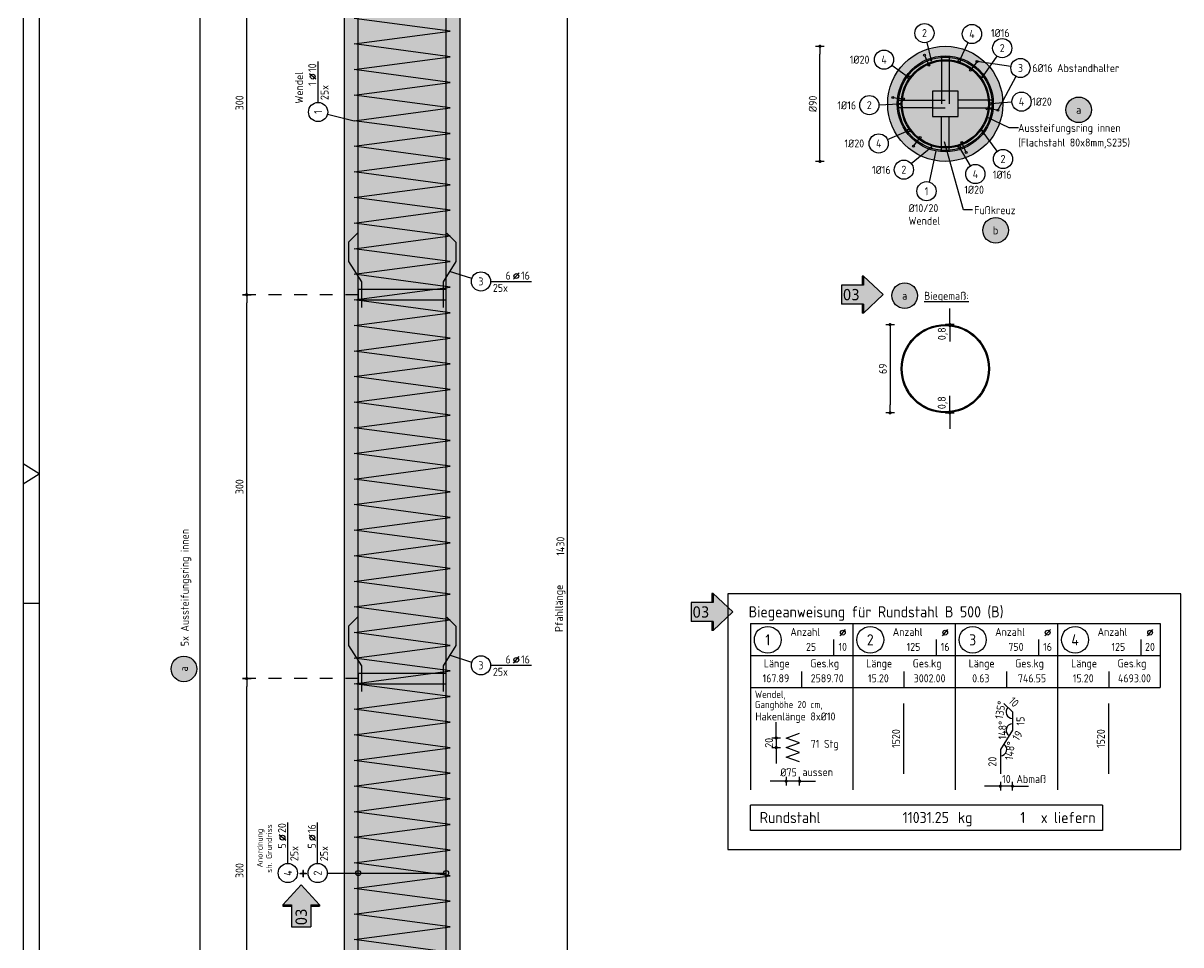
# Model space of a CAD drawing. Extents: x 8.9 to 30.1, y 12.4 to 34.3.
# Drawn here: x 8.93 to 17.97, y 19.21 to 26.41 of the extents above; entities that cross this region are included whole.
import ezdxf
from ezdxf.enums import TextEntityAlignment as Align

# ---------------------------------------------------------------- set-up
doc = ezdxf.new("R2010")
doc.units = 0
doc.header["$LTSCALE"] = 0.25
for name, pattern in [('AUSGEZOGEN', [1000.01, 1000, 0.01]), ('DASHDOT2', [0.5, 0.25, -0.125, 0, -0.125]), ('DOT', [0.175, 0.05, -0.125])]:
    doc.linetypes.add(name, pattern=pattern)
for name, color, linetype in [('1__LINE_ACI_7', 7, 'Continuous'), ('ACHSEN', 7, 'Continuous'), ('BETON', 7, 'Continuous'), ('grau_hell', 7, 'Continuous'), ('grau_mittel', 7, 'Continuous'), ('HILFE', 7, 'Continuous'), ('index', 7, 'Continuous'), ('MASSE', 7, 'Continuous'), ('OBJEKT', 7, 'Continuous'), ('POS', 7, 'Continuous'), ('RAHMEN', 7, 'Continuous'), ('RND', 7, 'Continuous'), ('RND_BILD', 7, 'Continuous'), ('STAHL', 7, 'Continuous'), ('TEXT', 7, 'Continuous')]:
    doc.layers.add(name, color=color, linetype=linetype)
doc.styles.add('helv', font='tahoma.ttf')
doc.styles.add('txt', font='isocp.shx')
doc.dimstyles.new('DOT_I', dxfattribs={"dimscale": 0.25, "dimtxt": 0.25, "dimasz": 0.25, "dimexe": 0.1, "dimexo": 0.3, "dimgap": 0.1, "dimtad": 1, "dimdec": 3, "dimzin": 3, "dimtxsty": 'txt', "dimblk": 'DOT', "dimblk1": 'DOT', "dimblk2": 'DOT', "dimsah": 1, "dimcen": 0.1, "dimse1": 1, "dimse2": 1, "dimazin": 0, "dimtfac": 1, "dimtdec": 4, "dimtix": 1, "dimtmove": 2, "dimatfit": 3, "dimfxl": 0, "dimtvp": 1, "dimtolj": 1, "dimtzin": 0, "dimarcsym": 0})

# ---------------------------------------------------------------- blocks, each defined once
blk = doc.blocks.new('DINA1')
at = {"layer": 'RAHMEN', "color": 5}
blk.add_line((2, 0.5), (83.6, 0.5), dxfattribs=at)
at = {"layer": 'RAHMEN', "color": 7, "linetype": 'Continuous'}
for p, q in [((42.05, 0.5), (41.74, 0)), ((42.36, 0), (42.05, 0.5))]:
    blk.add_line(p, q, dxfattribs=at)
at = {"layer": 'RAHMEN', "color": 7}
blk.add_line((46.1, 0), (46.1, 0.5), dxfattribs=at)
at = {"layer": 'RAHMEN'}
blk.add_line((0, 0), (84.1, 0), dxfattribs=at)
blk = doc.blocks.new('DOT')
at = {"layer": 'MASSE', "color": 7, "linetype": 'Continuous'}
for p, q in [((0, 0), (-1, 0)), ((0, 0.54), (0, -0.54))]:
    blk.add_line(p, q, dxfattribs=at)
at = {"layer": 'MASSE', "color": 7, "linetype": 'Continuous', "const_width": 0.2}
blk.add_lwpolyline([(-0.1, 0, 1), (0.1, 0, 1)], format="xyb", close=True, dxfattribs=at)
blk = doc.blocks.new('*D24')
at = {"layer": 'Defpoints', "color": 0, "linetype": 'AUSGEZOGEN', "transparency": 16777216}
for p in [(13.1823, 29.4751), (13.1823, 29.4751), (13.1823, 15.1751)]:
    blk.add_point(p, dxfattribs=at)
at = {"layer": 'MASSE', "color": 0, "linetype": 'AUSGEZOGEN', "lineweight": -2, "transparency": 16777216}
blk.add_line((13.1823, 15.2376), (13.1823, 29.4126), dxfattribs=at)
at = {"layer": 'MASSE', "color": 0, "linetype": 'AUSGEZOGEN', "lineweight": -2, "transparency": 16777216, "xscale": 0.0625, "yscale": 0.0625, "zscale": 0.0625}
for p, rotation in [((13.1823, 29.4751), 90), ((13.1823, 15.1751), 270)]:
    blk.add_blockref('DOT', p, dxfattribs=dict(at, rotation=rotation))
at = {"layer": 'MASSE', "color": 0, "linetype": 'AUSGEZOGEN', "transparency": 16777216, "insert": (13.1261, 22.3251), "char_height": 0.0625, "attachment_point": 5, "rotation": 90, "style": 'txt'}
blk.add_mtext('\\A1;1430', dxfattribs=at)
blk = doc.blocks.new('pos_ausz')
at = {"layer": 'grau_hell', "true_color": 0xfcfcfc}
blk.add_hatch(color=7, dxfattribs=at).paths.add_polyline_path([(-0.4, 0, 1), (0.4, 0, 1)])
at = {"layer": 'POS', "color": 1, "linetype": 'Continuous'}
blk.add_circle((0, 0), 0.4, dxfattribs=at)
at = {"layer": 'POS', "color": 7, "linetype": 'Continuous', "style": 'txt'}
blk.add_attdef('POSNAME', text='', height=0.25, dxfattribs=at).set_placement((0, 0), align=Align.MIDDLE)
blk.add_attdef('POSABM', (0.6, 0.05), '', height=0.25, dxfattribs=at)
blk = doc.blocks.new('*D29')
at = {"layer": 'Defpoints', "color": 0, "linetype": 'AUSGEZOGEN', "transparency": 16777216}
for p in [(10.6756, 21.2901), (10.6756, 21.2901), (10.6756, 18.2901)]:
    blk.add_point(p, dxfattribs=at)
at = {"layer": 'MASSE', "color": 0, "linetype": 'AUSGEZOGEN', "lineweight": -2, "transparency": 16777216}
blk.add_line((10.6756, 18.3526), (10.6756, 21.2276), dxfattribs=at)
at = {"layer": 'MASSE', "color": 0, "linetype": 'AUSGEZOGEN', "lineweight": -2, "transparency": 16777216, "xscale": 0.0625, "yscale": 0.0625, "zscale": 0.0625}
for p, rotation in [((10.6756, 21.2901), 90), ((10.6756, 18.2901), 270)]:
    blk.add_blockref('DOT', p, dxfattribs=dict(at, rotation=rotation))
at = {"layer": 'MASSE', "color": 0, "linetype": 'AUSGEZOGEN', "transparency": 16777216, "insert": (10.6194, 19.7901), "char_height": 0.0625, "attachment_point": 5, "rotation": 90, "style": 'txt'}
blk.add_mtext('\\A1;300', dxfattribs=at)
blk = doc.blocks.new('*D30')
at = {"layer": 'Defpoints', "color": 0, "linetype": 'AUSGEZOGEN', "transparency": 16777216}
for p in [(10.6756, 24.2901), (10.6756, 24.2901), (10.6756, 21.2901)]:
    blk.add_point(p, dxfattribs=at)
at = {"layer": 'MASSE', "color": 0, "linetype": 'AUSGEZOGEN', "lineweight": -2, "transparency": 16777216}
blk.add_line((10.6756, 21.3526), (10.6756, 24.2276), dxfattribs=at)
at = {"layer": 'MASSE', "color": 0, "linetype": 'AUSGEZOGEN', "lineweight": -2, "transparency": 16777216, "xscale": 0.0625, "yscale": 0.0625, "zscale": 0.0625}
for p, rotation in [((10.6756, 24.2901), 90), ((10.6756, 21.2901), 270)]:
    blk.add_blockref('DOT', p, dxfattribs=dict(at, rotation=rotation))
at = {"layer": 'MASSE', "color": 0, "linetype": 'AUSGEZOGEN', "transparency": 16777216, "insert": (10.6194, 22.7901), "char_height": 0.0625, "attachment_point": 5, "rotation": 90, "style": 'txt'}
blk.add_mtext('\\A1;300', dxfattribs=at)
blk = doc.blocks.new('*D31')
at = {"layer": 'Defpoints', "color": 0, "linetype": 'AUSGEZOGEN', "transparency": 16777216}
for p in [(10.6756, 27.2901), (10.6756, 27.2901), (10.6756, 24.2901)]:
    blk.add_point(p, dxfattribs=at)
at = {"layer": 'MASSE', "color": 0, "linetype": 'AUSGEZOGEN', "lineweight": -2, "transparency": 16777216}
blk.add_line((10.6756, 24.3526), (10.6756, 27.2276), dxfattribs=at)
at = {"layer": 'MASSE', "color": 0, "linetype": 'AUSGEZOGEN', "lineweight": -2, "transparency": 16777216, "xscale": 0.0625, "yscale": 0.0625, "zscale": 0.0625}
for p, rotation in [((10.6756, 27.2901), 90), ((10.6756, 24.2901), 270)]:
    blk.add_blockref('DOT', p, dxfattribs=dict(at, rotation=rotation))
at = {"layer": 'MASSE', "color": 0, "linetype": 'AUSGEZOGEN', "transparency": 16777216, "insert": (10.6194, 25.7901), "char_height": 0.0625, "attachment_point": 5, "rotation": 90, "style": 'txt'}
blk.add_mtext('\\A1;300', dxfattribs=at)
blk = doc.blocks.new('RND_LEI')
at = {"layer": 'RND', "color": 7, "linetype": 'Continuous'}
blk.add_line((1.022, 0.066), (1.19, 0.27), dxfattribs=at)
for centre, radius in [((0, 0), 0.3), ((1.106, 0.168), 0.075)]:
    blk.add_circle(centre, radius, dxfattribs=at)
at = {"layer": 'RND', "color": 7, "linetype": 'Continuous', "style": 'txt'}
blk.add_attdef('POSL', text='', height=0.25, dxfattribs=at).set_placement((0, 0), align=Align.MIDDLE)
blk.add_attdef('ANZ', text='', height=0.25, dxfattribs=at).set_placement((0.931, 0.057), align=Align.RIGHT)
for tag, p in [('DUM', (1.253, 0.057)), ('ABSTD', (1.674, 0.057)), ('POSTXT', (0.374, -0.327))]:
    blk.add_attdef(tag, p, '', height=0.25, dxfattribs=at)
blk = doc.blocks.new('*D44')
at = {"layer": 'Defpoints', "color": 0, "linetype": 'AUSGEZOGEN', "transparency": 16777216}
for p in [(16.6212, 20.9941), (16.6231, 21.063), (16.6566, 21.0295), (16.6566, 20.9585)]:
    blk.add_point(p, dxfattribs=at)
at = {"layer": 'RND_BILD', "color": 0, "linetype": 'AUSGEZOGEN', "lineweight": -2, "transparency": 16777216}
blk.add_arc((16.6566, 21.0295), 0.05, 135, 270, dxfattribs=at)
at = {"layer": 'RND_BILD', "color": 0, "linetype": 'AUSGEZOGEN', "transparency": 16777216, "insert": (16.5616, 21.045), "char_height": 0.0625, "attachment_point": 5, "rotation": 80.70882, "style": 'txt'}
blk.add_mtext('\\A1;135°', dxfattribs=at)
blk = doc.blocks.new('*D45')
at = {"layer": 'Defpoints', "color": 0, "linetype": 'AUSGEZOGEN', "transparency": 16777216}
for p in [(16.6186, 20.92), (16.6566, 20.9585), (16.6566, 20.8874), (16.6092, 20.8117)]:
    blk.add_point(p, dxfattribs=at)
at = {"layer": 'RND_BILD', "color": 0, "linetype": 'AUSGEZOGEN', "lineweight": -2, "transparency": 16777216}
blk.add_arc((16.6566, 20.8874), 0.05, 90, 237.99462, dxfattribs=at)
at = {"layer": 'RND_BILD', "color": 0, "linetype": 'AUSGEZOGEN', "transparency": 16777216, "insert": (16.5784, 20.8877), "char_height": 0.0625, "attachment_point": 5, "rotation": 89.77434, "style": 'txt'}
blk.add_mtext('\\A1;148°', dxfattribs=at)
blk = doc.blocks.new('*D46')
at = {"layer": 'Defpoints', "color": 0, "linetype": 'AUSGEZOGEN', "transparency": 16777216}
for p in [(16.6092, 20.8117), (16.5619, 20.7359), (16.5619, 20.6412), (16.5998, 20.7033)]:
    blk.add_point(p, dxfattribs=at)
at = {"layer": 'RND_BILD', "color": 0, "linetype": 'AUSGEZOGEN', "lineweight": -2, "transparency": 16777216}
blk.add_arc((16.5619, 20.7359), 0.05, 270, 57.99462, dxfattribs=at)
at = {"layer": 'RND_BILD', "color": 0, "linetype": 'AUSGEZOGEN', "transparency": 16777216, "insert": (16.6367, 20.7265), "char_height": 0.0625, "attachment_point": 5, "rotation": 82.8527, "style": 'txt'}
blk.add_mtext('\\A1;148°', dxfattribs=at)
blk = doc.blocks.new('*D48')
at = {"layer": 'Defpoints', "color": 0, "linetype": 'AUSGEZOGEN', "transparency": 16777216}
for p in [(14.889, 20.4887), (14.889, 20.4887), (14.994, 20.4887)]:
    blk.add_point(p, dxfattribs=at)
at = {"layer": 'MASSE', "color": 0, "linetype": 'AUSGEZOGEN', "lineweight": -2, "transparency": 16777216}
for p, q in [((14.8265, 20.4887), (14.764, 20.4887)), ((14.994, 20.4887), (14.889, 20.4887)), ((15.0565, 20.4887), (15.119, 20.4887))]:
    blk.add_line(p, q, dxfattribs=at)
at = {"layer": 'MASSE', "color": 0, "linetype": 'AUSGEZOGEN', "lineweight": -2, "transparency": 16777216, "xscale": 0.0625, "yscale": 0.0625, "zscale": 0.0625}
blk.add_blockref('DOT', (14.889, 20.4887), dxfattribs=at)
at = {"layer": 'MASSE', "color": 0, "linetype": 'AUSGEZOGEN', "lineweight": -2, "transparency": 16777216, "xscale": 0.0625, "yscale": 0.0625, "zscale": 0.0625, "rotation": 180}
blk.add_blockref('DOT', (14.994, 20.4887), dxfattribs=at)
at = {"layer": 'MASSE', "color": 0, "linetype": 'AUSGEZOGEN', "transparency": 16777216, "insert": (14.9076, 20.5574), "char_height": 0.0625, "attachment_point": 5, "style": 'txt'}
blk.add_mtext('\\A1;%%C75', dxfattribs=at)
blk = doc.blocks.new('*D49')
at = {"layer": 'Defpoints', "color": 0, "linetype": 'AUSGEZOGEN', "transparency": 16777216}
for p in [(14.8108, 20.826), (14.8108, 20.751), (14.8108, 20.751)]:
    blk.add_point(p, dxfattribs=at)
at = {"layer": 'MASSE', "color": 0, "linetype": 'AUSGEZOGEN', "lineweight": -2, "transparency": 16777216}
for p, q in [((14.8108, 20.8885), (14.8108, 20.951)), ((14.8108, 20.826), (14.8108, 20.751)), ((14.8108, 20.6885), (14.8108, 20.626))]:
    blk.add_line(p, q, dxfattribs=at)
at = {"layer": 'MASSE', "color": 0, "linetype": 'AUSGEZOGEN', "lineweight": -2, "transparency": 16777216, "xscale": 0.0625, "yscale": 0.0625, "zscale": 0.0625}
for p, rotation in [((14.8108, 20.826), 270), ((14.8108, 20.751), 90)]:
    blk.add_blockref('DOT', p, dxfattribs=dict(at, rotation=rotation))
at = {"layer": 'MASSE', "color": 0, "linetype": 'AUSGEZOGEN', "transparency": 16777216, "insert": (14.7545, 20.7885), "char_height": 0.0625, "attachment_point": 5, "rotation": 90, "style": 'txt'}
blk.add_mtext('\\A1;20', dxfattribs=at)
blk = doc.blocks.new('*D50')
at = {"layer": 'Defpoints', "color": 0, "linetype": 'AUSGEZOGEN', "transparency": 16777216}
for p in [(16.5619, 20.4495), (16.5619, 20.4495), (16.6566, 20.4495)]:
    blk.add_point(p, dxfattribs=at)
at = {"layer": 'MASSE', "color": 0, "linetype": 'AUSGEZOGEN', "lineweight": -2, "transparency": 16777216}
for p, q in [((16.4994, 20.4495), (16.4369, 20.4495)), ((16.6566, 20.4495), (16.5619, 20.4495)), ((16.7191, 20.4495), (16.7816, 20.4495))]:
    blk.add_line(p, q, dxfattribs=at)
at = {"layer": 'MASSE', "color": 0, "linetype": 'AUSGEZOGEN', "lineweight": -2, "transparency": 16777216, "xscale": 0.0625, "yscale": 0.0625, "zscale": 0.0625}
blk.add_blockref('DOT', (16.5619, 20.4495), dxfattribs=at)
at = {"layer": 'MASSE', "color": 0, "linetype": 'AUSGEZOGEN', "lineweight": -2, "transparency": 16777216, "xscale": 0.0625, "yscale": 0.0625, "zscale": 0.0625, "rotation": 180}
blk.add_blockref('DOT', (16.6566, 20.4495), dxfattribs=at)
at = {"layer": 'MASSE', "color": 0, "linetype": 'AUSGEZOGEN', "transparency": 16777216, "insert": (16.6092, 20.5057), "char_height": 0.0625, "attachment_point": 5, "style": 'txt'}
blk.add_mtext('\\A1;10', dxfattribs=at)
blk = doc.blocks.new('RND_LIS2')
at = {"layer": 'RND', "color": 3, "linetype": 'Continuous'}
for p, q in [((0, 0), (0, -5.2)), ((0, 0), (3.2, 0)), ((3.2, 0), (3.2, -2)), ((2.6, -0.503), (2.6, -1)), ((0, -1), (3.2, -1)), ((1.6, -1.503), (1.6, -2)), ((0, -2), (3.2, -2))]:
    blk.add_line(p, q, dxfattribs=at)
at = {"layer": 'RND', "color": 7, "linetype": 'Continuous'}
blk.add_line((2.805, -0.39), (2.973, -0.186), dxfattribs=at)
at = {"layer": 'RND', "color": 1, "linetype": 'Continuous'}
blk.add_circle((0.545, -0.513), 0.42, dxfattribs=at)
at = {"layer": 'RND', "color": 7, "linetype": 'Continuous'}
blk.add_circle((2.889, -0.288), 0.075, dxfattribs=at)
at = {"layer": 'RND', "color": 7, "linetype": 'Continuous', "style": 'txt'}
for s, p in [('Anzahl', (1.249, -0.391)), ('Länge', (0.42, -1.373)), ('Ges.kg', (1.872, -1.373))]:
    blk.add_text(s, height=0.25, dxfattribs=at).set_placement(p)
at = {"layer": 'RND', "color": 1, "linetype": 'Continuous', "style": 'txt'}
blk.add_attdef('POS1', text='', height=0.35, dxfattribs=at).set_placement((0.545, -0.513), align=Align.MIDDLE)
at = {"layer": 'RND', "color": 7, "linetype": 'Continuous', "style": 'txt'}
for tag, p in [('STK1', (1.897, -0.859)), ('DS1', (2.885, -0.859)), ('LANG1', (0.8, -1.841)), ('GEW', (2.4, -1.841))]:
    blk.add_attdef(tag, text='', height=0.25, dxfattribs=at).set_placement(p, align=Align.CENTER)
blk = doc.blocks.new('hin_ind5')
at = {"layer": 'grau_hell', "linetype": 'AUSGEZOGEN'}
h = blk.add_hatch(color=9, dxfattribs=at)
h.dxf.hatch_style = 2
h.paths.add_polyline_path([(0, 0), (0.619, -0.577), (0.619, -0.3), (1.306, -0.3), (1.306, 0.3), (0.619, 0.3), (0.619, 0.577)])
h.paths.add_polyline_path([(0.34, -0.274), (1.311, -0.274), (1.311, 0.274), (0.34, 0.274)], flags=9)
at = {"layer": 'OBJEKT', "linetype": 'AUSGEZOGEN'}
for points in [[(0.619, 0.3), (0.66, 0.3), (0.66, 0.577), (0.619, 0.577)], [(0.619, -0.577), (0.66, -0.577), (0.66, -0.3), (0.619, -0.3)]]:
    blk.add_hatch(color=1, dxfattribs=at).paths.add_polyline_path(points)
at = {"layer": 'OBJEKT', "color": 1, "linetype": 'AUSGEZOGEN'}
for p, q in [((0, 0), (0.619, 0.577)), ((0.619, 0.577), (0.619, 0.3)), ((0.619, 0.577), (0.66, 0.577)), ((0.66, 0.577), (0.66, 0.3)), ((0, 0), (0.619, -0.577)), ((0.619, 0.3), (1.306, 0.3)), ((1.306, 0.3), (1.306, -0.3)), ((0.619, -0.3), (0.619, -0.577)), ((0.619, -0.3), (1.306, -0.3)), ((0.66, -0.3), (0.66, -0.577))]:
    blk.add_line(p, q, dxfattribs=at)
at = {"layer": 'OBJEKT', "color": 7, "linetype": 'AUSGEZOGEN'}
blk.add_line((0.619, -0.577), (0.66, -0.577), dxfattribs=at)
at = {"layer": 'index', "color": 1, "linetype": 'Continuous', "style": 'helv'}
blk.add_attdef('INDEX', text='', height=0.35, rotation=360, dxfattribs=at).set_placement((1.259, 0), align=Align.MIDDLE_RIGHT)
blk = doc.blocks.new('RND_SUM')
at = {"layer": 'RND', "color": 5, "linetype": 'Continuous'}
for p, q in [((0, 0), (0, 0.8)), ((11, 0.8), (0, 0.8)), ((11, 0.8), (11, 0)), ((11, 0), (0, 0))]:
    blk.add_line(p, q, dxfattribs=at)
at = {"layer": 'RND', "color": 1, "linetype": 'Continuous', "style": 'txt'}
for s, p in [('Rundstahl', (0.292, 0.235)), ('kg', (6.483, 0.235))]:
    blk.add_text(s, height=0.35, dxfattribs=at).set_placement(p)
blk.add_text('x liefern', height=0.35, dxfattribs=at).set_placement((10.784, 0.235), align=Align.RIGHT)
for tag, p in [('RND-S', (6.203, 0.235)), ('RND-Z', (8.59, 0.235))]:
    blk.add_attdef(tag, text='', height=0.35, dxfattribs=at).set_placement(p, align=Align.RIGHT)
blk = doc.blocks.new('*D62')
at = {"layer": 'Defpoints', "color": 0, "linetype": 'AUSGEZOGEN', "transparency": 16777216}
for p in [(15.153, 26.232), (15.153, 26.232), (15.153, 25.332)]:
    blk.add_point(p, dxfattribs=at)
at = {"layer": 'MASSE', "color": 0, "linetype": 'AUSGEZOGEN', "lineweight": -2, "transparency": 16777216}
blk.add_line((15.153, 25.3945), (15.153, 26.1695), dxfattribs=at)
at = {"layer": 'MASSE', "color": 0, "linetype": 'AUSGEZOGEN', "lineweight": -2, "transparency": 16777216, "xscale": 0.0625, "yscale": 0.0625, "zscale": 0.0625}
for p, rotation in [((15.153, 26.232), 90), ((15.153, 25.332), 270)]:
    blk.add_blockref('DOT', p, dxfattribs=dict(at, rotation=rotation))
at = {"layer": 'MASSE', "color": 0, "linetype": 'AUSGEZOGEN', "transparency": 16777216, "insert": (15.0968, 25.782), "char_height": 0.0625, "attachment_point": 5, "rotation": 90, "style": 'txt'}
blk.add_mtext('\\A1;%%C90', dxfattribs=at)
blk = doc.blocks.new('RND_HIN')
at = {"layer": 'RND', "color": 7, "linetype": 'Continuous'}
blk.add_circle((0, 0), 0.3, dxfattribs=at)
at = {"layer": 'RND', "color": 7, "linetype": 'Continuous', "style": 'txt'}
blk.add_attdef('POSI', text='', height=0.25, dxfattribs=at).set_placement((0, 0), align=Align.MIDDLE)
blk = doc.blocks.new('*D63')
at = {"layer": 'Defpoints', "color": 0, "linetype": 'AUSGEZOGEN', "transparency": 16777216}
for p in [(16.1675, 24.057), (16.1675, 24.057), (16.1675, 24.049)]:
    blk.add_point(p, dxfattribs=at)
at = {"layer": 'MASSE', "color": 0, "linetype": 'AUSGEZOGEN', "lineweight": -2, "transparency": 16777216}
for p, q in [((16.1675, 24.1195), (16.1675, 24.182)), ((16.1675, 24.049), (16.1675, 24.057)), ((16.1675, 23.9865), (16.1675, 23.924))]:
    blk.add_line(p, q, dxfattribs=at)
at = {"layer": 'MASSE', "color": 0, "linetype": 'AUSGEZOGEN', "lineweight": -2, "transparency": 16777216, "xscale": 0.0625, "yscale": 0.0625, "zscale": 0.0625}
for p, rotation in [((16.1675, 24.057), 270), ((16.1675, 24.049), 90)]:
    blk.add_blockref('DOT', p, dxfattribs=dict(at, rotation=rotation))
at = {"layer": 'MASSE', "color": 0, "linetype": 'AUSGEZOGEN', "transparency": 16777216, "insert": (16.1119, 23.9852), "char_height": 0.0625, "attachment_point": 5, "rotation": 90, "style": 'txt'}
blk.add_mtext('\\A1;0,8', dxfattribs=at)
blk = doc.blocks.new('*D64')
at = {"layer": 'Defpoints', "color": 0, "linetype": 'AUSGEZOGEN', "transparency": 16777216}
for p in [(16.1675, 23.375), (16.1675, 23.375), (16.1675, 23.367)]:
    blk.add_point(p, dxfattribs=at)
at = {"layer": 'MASSE', "color": 0, "linetype": 'AUSGEZOGEN', "lineweight": -2, "transparency": 16777216}
for p, q in [((16.1675, 23.4375), (16.1675, 23.5)), ((16.1675, 23.367), (16.1675, 23.375)), ((16.1675, 23.3045), (16.1675, 23.242))]:
    blk.add_line(p, q, dxfattribs=at)
at = {"layer": 'MASSE', "color": 0, "linetype": 'AUSGEZOGEN', "lineweight": -2, "transparency": 16777216, "xscale": 0.0625, "yscale": 0.0625, "zscale": 0.0625}
for p, rotation in [((16.1675, 23.375), 270), ((16.1675, 23.367), 90)]:
    blk.add_blockref('DOT', p, dxfattribs=dict(at, rotation=rotation))
at = {"layer": 'MASSE', "color": 0, "linetype": 'AUSGEZOGEN', "transparency": 16777216, "insert": (16.1111, 23.4462), "char_height": 0.0625, "attachment_point": 5, "rotation": 90, "style": 'txt'}
blk.add_mtext('\\A1;0,8', dxfattribs=at)
blk = doc.blocks.new('*D61')
at = {"layer": 'Defpoints', "color": 0, "linetype": 'AUSGEZOGEN', "transparency": 16777216}
for p in [(15.7003, 24.057), (15.7003, 23.367), (15.7003, 23.367)]:
    blk.add_point(p, dxfattribs=at)
at = {"layer": 'MASSE', "color": 0, "linetype": 'AUSGEZOGEN', "lineweight": -2, "transparency": 16777216}
blk.add_line((15.7003, 23.9945), (15.7003, 23.4295), dxfattribs=at)
at = {"layer": 'MASSE', "color": 0, "linetype": 'AUSGEZOGEN', "lineweight": -2, "transparency": 16777216, "xscale": 0.0625, "yscale": 0.0625, "zscale": 0.0625}
for p, rotation in [((15.7003, 24.057), 90), ((15.7003, 23.367), 270)]:
    blk.add_blockref('DOT', p, dxfattribs=dict(at, rotation=rotation))
at = {"layer": 'MASSE', "color": 0, "linetype": 'AUSGEZOGEN', "transparency": 16777216, "insert": (15.644, 23.712), "char_height": 0.0625, "attachment_point": 5, "rotation": 90, "style": 'txt'}
blk.add_mtext('\\A1;69', dxfattribs=at)

msp = doc.modelspace()

# ---------------------------------------------------------------- hatches: boundary and pattern name
at = {"layer": 'grau_mittel'}
h = msp.add_hatch(color=61, dxfattribs=at)
h.paths.add_polyline_path([(11.4399, 29.4001), (11.4399, 15.2501), (12.3399, 15.2501), (12.3399, 29.4001)])
h.paths.add_polyline_path([(12.3399, 29.4001), (12.3399, 29.4751), (12.3399, 30.0751), (11.4399, 30.0751), (11.4399, 29.4751), (11.4399, 29.4001)])
h.paths.add_polyline_path([(12.0856, 15.2501), (12.1027, 15.1751), (12.3399, 15.1751), (12.3399, 15.2501)])
h.paths.add_polyline_path([(11.4399, 15.2501), (11.4399, 15.1751), (12.1027, 15.1751), (12.0856, 15.2501)])
msp.add_hatch(color=61, dxfattribs=at).paths.add_polyline_path([(16.5818, 25.782, 1), (15.6818, 25.782, 1)])

# ---------------------------------------------------------------- linework, layer by layer
at = {"layer": '1__LINE_ACI_7'}
msp.add_lwpolyline([(16.0317, 25.682), (16.2318, 25.682), (16.2318, 25.882), (16.0317, 25.882)], close=True, dxfattribs=at)
at = {"layer": 'ACHSEN', "color": 102, "linetype": 'DASHDOT2'}
for p, q in [((11.5469, 24.2901), (10.6756, 24.2901)), ((11.5469, 21.2901), (10.6756, 21.2901))]:
    msp.add_line(p, q, dxfattribs=at)
at = {"layer": 'BETON', "color": 6, "linetype": 'AUSGEZOGEN'}
for p, q in [((11.4399, 15.1751), (11.4399, 30.0751)), ((12.3399, 30.0751), (12.3399, 15.1751))]:
    msp.add_line(p, q, dxfattribs=at)
msp.add_circle((16.1318, 25.782), 0.45, dxfattribs=at)
at = {"layer": 'HILFE', "color": 102, "linetype": 'AUSGEZOGEN'}
for p, q in [((16.1018, 26.152), (16.1618, 26.152)), ((15.7617, 25.812), (15.7617, 25.752)), ((16.5018, 25.812), (16.5018, 25.752)), ((16.7027, 25.5939), (16.6299, 25.5939)), ((16.1018, 25.412), (16.1618, 25.412)), ((16.2752, 24.9531), (16.1265, 25.4863)), ((16.3447, 24.9531), (16.2752, 24.9531))]:
    msp.add_line(p, q, dxfattribs=at)
at = {"layer": 'POS', "color": 1, "linetype": 'AUSGEZOGEN'}
for centre in [(17.1736, 25.7353), (16.5246, 24.7937), (15.8142, 24.2831), (10.1849, 21.3659)]:
    msp.add_circle(centre, 0.1, dxfattribs=at)
at = {"layer": 'RND', "color": 102, "linetype": 'AUSGEZOGEN'}
for p, q in [((15.9868, 26.2624), (16.0214, 26.1215)), ((16.3077, 26.2602), (16.2415, 26.1196)), ((15.9695, 26.1618), (16.0025, 26.0846)), ((16.5339, 26.1559), (16.4206, 25.9918)), ((15.7141, 26.0839), (15.8446, 25.9907)), ((16.3796, 26.1124), (16.3292, 26.0452)), ((16.6445, 26.0738), (16.3796, 26.1124)), ((16.6836, 25.9961), (16.5418, 25.7326)), ((15.6131, 25.7751), (15.7748, 25.782)), ((15.7217, 25.8314), (15.8051, 25.8214)), ((16.6524, 25.794), (16.4868, 25.782)), ((11.306, 25.7006), (11.5148, 25.6501)), ((16.5418, 25.7326), (16.4584, 25.7426)), ((16.6299, 25.5939), (16.457, 25.6778)), ((15.6806, 25.5023), (15.8446, 25.5733)), ((15.8839, 25.4516), (15.9344, 25.5188)), ((16.5381, 25.4117), (16.4206, 25.5722)), ((15.8662, 25.315), (16.0214, 25.4425)), ((16.3283, 25.2978), (16.2415, 25.4444)), ((16.294, 25.4022), (16.261, 25.4794)), ((12.4335, 24.4167), (12.2605, 24.4726)), ((12.4335, 21.4167), (12.2605, 21.4726)), ((11.3046, 19.7705), (12.2329, 19.7705))]:
    msp.add_line(p, q, dxfattribs=at)
at = {"layer": 'RND', "color": 7, "linetype": 'AUSGEZOGEN'}
for p, q in [((11.2331, 25.7933), (11.2331, 26.1133)), ((12.58, 24.3942), (12.9, 24.3942)), ((12.58, 21.3942), (12.9, 21.3942)), ((10.9968, 19.8455), (10.9968, 20.1655)), ((11.2296, 19.8455), (11.2296, 20.1655))]:
    msp.add_line(p, q, dxfattribs=at)
at = {"layer": 'RND', "color": 102, "linetype": 'AUSGEZOGEN', "ltscale": 0.1}
msp.add_line((16.0079, 25.1703), (16.0596, 25.414), dxfattribs=at)
at = {"layer": 'RND', "color": 1, "linetype": 'AUSGEZOGEN'}
for p, q in [((14.889, 20.826), (14.994, 20.8635)), ((14.994, 20.7885), (14.889, 20.826)), ((14.889, 20.751), (14.994, 20.7885)), ((14.994, 20.7135), (14.889, 20.751)), ((14.889, 20.676), (14.994, 20.7135)), ((14.994, 20.6385), (14.889, 20.676))]:
    msp.add_line(p, q, dxfattribs=at)
for points in [[(11.5469, 15.2501), (11.5469, 30.4501)], [(12.2329, 15.2501), (12.2329, 30.4501)], [(12.2649, 19.1501), (11.5149, 19.2501), (12.2649, 19.3501), (11.5149, 19.4501), (12.2649, 19.5501), (11.5149, 19.6501), (12.2649, 19.7501), (11.5149, 19.8501), (12.2649, 19.9501), (11.5149, 20.0501), (12.2649, 20.1501), (11.5149, 20.2501), (12.2649, 20.3501), (11.5149, 20.4501), (12.2649, 20.5501), (11.5149, 20.6501), (12.2649, 20.7501), (11.5149, 20.8501), (12.2649, 20.9501), (11.5149, 21.0501), (12.2649, 21.1501), (11.5149, 21.2501), (12.2649, 21.3501), (11.5149, 21.4501), (12.2649, 21.5501), (11.5149, 21.6501), (12.2649, 21.7501), (11.5149, 21.8501), (12.2649, 21.9501), (11.5149, 22.0501), (12.2649, 22.1501), (11.5149, 22.2501), (12.2649, 22.3501), (11.5149, 22.4501), (12.2649, 22.5501), (11.5149, 22.6501), (12.2649, 22.7501), (11.5149, 22.8501), (12.2649, 22.9501), (11.5149, 23.0501), (12.2649, 23.1501), (11.5149, 23.2501), (12.2649, 23.3501), (11.5149, 23.4501), (12.2649, 23.5501), (11.5149, 23.6501), (12.2648, 23.7501), (11.5148, 23.8501), (12.2648, 23.9501), (11.5148, 24.0501), (12.2648, 24.1501), (11.5148, 24.2501), (12.2648, 24.3501), (11.5148, 24.4501), (12.2648, 24.5501), (11.5148, 24.6501), (12.2648, 24.7501), (11.5148, 24.8501), (12.2648, 24.9501), (11.5148, 25.0501), (12.2648, 25.1501), (11.5148, 25.2501), (12.2648, 25.3501), (11.5148, 25.4501), (12.2648, 25.5501), (11.5148, 25.6501), (12.2648, 25.7501), (11.5148, 25.8501), (12.2648, 25.9501), (11.5148, 26.0501), (12.2648, 26.1501), (11.5148, 26.2501), (12.2648, 26.3501), (11.5148, 26.4501)], [(11.5416, 24.7708), (11.4709, 24.7001), (11.4709, 24.5501), (11.5709, 24.3901), (11.5709, 24.1901)], [(12.2382, 24.7708), (12.3089, 24.7001), (12.3089, 24.5501), (12.2089, 24.3901), (12.2089, 24.1901)], [(11.5416, 21.7708), (11.4709, 21.7001), (11.4709, 21.5501), (11.5709, 21.3901), (11.5709, 21.1901)], [(12.2382, 21.7708), (12.3089, 21.7001), (12.3089, 21.5501), (12.2089, 21.3901), (12.2089, 21.1901)]]:
    msp.add_lwpolyline(points, dxfattribs=at)
at = {"layer": 'RND', "color": 102, "linetype": 'AUSGEZOGEN'}
msp.add_lwpolyline([(10.3117, 15.1751), (10.3117, 29.4751)], dxfattribs=at)
at = {"layer": 'RND', "color": 7, "linetype": 'AUSGEZOGEN', "ltscale": 0.1, "const_width": 0.008}
for points in [[(16.0174, 26.1215, 1), (16.0254, 26.1215, 1)], [(16.4166, 25.9918, 1), (16.4246, 25.9918, 1)], [(15.7708, 25.782, 1), (15.7788, 25.782, 1)], [(16.4166, 25.5722, 1), (16.4246, 25.5722, 1)], [(16.0174, 25.4425, 1), (16.0254, 25.4425, 1)]]:
    msp.add_lwpolyline(points, format="xyb", close=True, dxfattribs=at)
at = {"layer": 'RND', "color": 1, "linetype": 'AUSGEZOGEN'}
for radius in [0.375, 0.365]:
    msp.add_circle((16.1318, 25.782), radius, dxfattribs=at)
at = {"layer": 'RND', "color": 102, "linetype": 'AUSGEZOGEN'}
for centre in [(15.9695, 26.1618), (16.0025, 26.0846), (16.3292, 26.0452), (16.3796, 26.1124), (15.7217, 25.8314), (15.8051, 25.8214), (16.4584, 25.7426), (16.5418, 25.7326), (15.9344, 25.5188), (15.8839, 25.4516), (16.261, 25.4794), (16.294, 25.4022)]:
    msp.add_circle(centre, 0.008, dxfattribs=at)
at = {"layer": 'RND', "color": 7, "linetype": 'AUSGEZOGEN'}
for centre, radius in [((16.2415, 26.1196), 0.01), ((15.8446, 25.9907), 0.01), ((16.4868, 25.782), 0.01), ((15.8446, 25.5733), 0.01), ((16.2415, 25.4444), 0.01), ((11.5469, 19.7705), 0.02), ((12.2329, 19.7705), 0.02)]:
    msp.add_circle(centre, radius, dxfattribs=at)
at = {"layer": 'RND_BILD', "color": 1, "linetype": 'AUSGEZOGEN'}
for points in [[(15.8092, 20.5465), (15.8092, 21.0965)], [(16.5896, 21.0965), (16.6566, 21.0295), (16.6566, 20.8874), (16.5619, 20.7359), (16.5619, 20.5465)], [(17.4092, 20.5465), (17.4092, 21.0965)]]:
    msp.add_lwpolyline(points, dxfattribs=at)
at = {"layer": 'STAHL', "color": 102, "linetype": 'AUSGEZOGEN'}
for p, q in [((16.1018, 26.152), (16.1018, 25.882)), ((16.1618, 26.152), (16.1618, 25.882)), ((15.7617, 25.812), (16.0317, 25.812)), ((16.5018, 25.812), (16.2318, 25.812)), ((16.0317, 25.752), (15.7617, 25.752)), ((16.1018, 25.412), (16.1018, 25.682)), ((16.1618, 25.412), (16.1618, 25.682)), ((16.2318, 25.752), (16.5018, 25.752))]:
    msp.add_line(p, q, dxfattribs=at)
at = {"layer": 'STAHL', "color": 102, "linetype": 'DOT', "ltscale": 0.7}
for p, q in [((16.1018, 25.882), (16.1018, 25.682)), ((16.1618, 25.882), (16.1618, 25.682)), ((16.0317, 25.812), (16.2318, 25.812)), ((16.0317, 25.752), (16.2318, 25.752))]:
    msp.add_line(p, q, dxfattribs=at)
at = {"layer": 'STAHL', "color": 102, "linetype": 'AUSGEZOGEN'}
for points in [[(11.5469, 24.2501), (12.2329, 24.2501), (12.2329, 24.3301), (11.5469, 24.3301)], [(11.5469, 21.2501), (12.2329, 21.2501), (12.2329, 21.3301), (11.5469, 21.3301)]]:
    msp.add_lwpolyline(points, close=True, dxfattribs=at)
for centre, radius in [((16.1318, 25.782), 0.345), ((16.1318, 25.782), 0.337), ((16.1318, 23.712), 0.345), ((16.1318, 23.712), 0.337)]:
    msp.add_circle(centre, radius, dxfattribs=at)
at = {"layer": 'TEXT', "color": 1, "linetype": 'AUSGEZOGEN'}
msp.add_lwpolyline([(14.4327, 19.9541), (17.9715, 19.9541), (17.9715, 21.9533), (14.4327, 21.9533)], close=True, dxfattribs=at)

# ---------------------------------------------------------------- block references
at = {"layer": 'index', "color": 191, "linetype": 'AUSGEZOGEN'}
ref = msp.add_blockref('hin_ind5', (15.6472, 24.2911), dxfattribs=dict(at, xscale=-0.2499999999999991, yscale=0.2499999999999994, zscale=0.2499999999999994, rotation=359.9761684044309))
ref.add_attrib('INDEX', '03', dxfattribs={"color": 1, "linetype": 'Continuous', "height": 0.0875, "rotation": 359.97617, "style": 'helv'}).set_placement((15.463, 24.2912), align=Align.MIDDLE_RIGHT)
ref = msp.add_blockref('hin_ind5', (14.4729, 21.811), dxfattribs=dict(at, xscale=-0.2499999999999992, yscale=0.2499999999999994, zscale=0.2499999999999994, rotation=359.9761684044309))
ref.add_attrib('INDEX', '03', dxfattribs={"color": 1, "linetype": 'Continuous', "height": 0.0875, "rotation": 359.97617, "style": 'helv'}).set_placement((14.2887, 21.811), align=Align.MIDDLE_RIGHT)
ref = msp.add_blockref('hin_ind5', (11.1012, 19.6775), dxfattribs=dict(at, xscale=-0.2499999999999991, yscale=0.2499999999999994, zscale=0.2499999999999994, rotation=89.9761684044308))
ref.add_attrib('INDEX', '03', dxfattribs={"color": 1, "linetype": 'Continuous', "height": 0.0875, "rotation": 89.97617, "style": 'helv'}).set_placement((11.1012, 19.4933), align=Align.MIDDLE_RIGHT)
at = {"layer": 'POS', "color": 7, "linetype": 'AUSGEZOGEN', "xscale": 0.25, "yscale": 0.25, "zscale": 0.25}
for p, values in [((17.1736, 25.7353), {'POSNAME': 'a'}), ((16.5246, 24.7937), {'POSNAME': 'b'}), ((15.8142, 24.2831), {'POSNAME': 'a'})]:
    msp.add_blockref('pos_ausz', p, dxfattribs=at).add_auto_attribs(values)
at = {"layer": 'POS', "color": 7, "linetype": 'AUSGEZOGEN', "xscale": 0.25, "yscale": 0.25, "zscale": 0.25, "rotation": 90}
msp.add_blockref('pos_ausz', (10.1849, 21.3659), dxfattribs=at).add_auto_attribs({'POSNAME': 'a'})
at = {"layer": 'RAHMEN', "xscale": 0.25, "yscale": 0.25, "zscale": 0.25, "rotation": 270}
msp.add_blockref('DINA1', (8.9295, 33.4037), dxfattribs=at)
at = {"layer": 'RND', "color": 7, "linetype": 'AUSGEZOGEN', "xscale": 0.25, "yscale": 0.25, "zscale": 0.25}
for name, p, values in [('RND_HIN', (15.969, 26.3352), {'POSI': '2'}), ('RND_HIN', (16.3398, 26.328), {'POSI': '4'}), ('RND_HIN', (16.5765, 26.2176), {'POSI': '2'}), ('RND_HIN', (15.6531, 26.1275), {'POSI': '4'}), ('RND_HIN', (16.7186, 26.0624), {'POSI': '3'}), ('RND_HIN', (16.7272, 25.7995), {'POSI': '4'}), ('RND_HIN', (15.5382, 25.7719), {'POSI': '2'}), ('RND_HIN', (15.6117, 25.4727), {'POSI': '4'}), ('RND_HIN', (16.5824, 25.3512), {'POSI': '2'}), ('RND_HIN', (15.8082, 25.2674), {'POSI': '2'}), ('RND_HIN', (16.3667, 25.2334), {'POSI': '4'}), ('RND_HIN', (15.9849, 25.0989), {'POSI': '1'}), ('RND_LEI', (12.505, 24.3942), {'POSL': '3', 'DUM': '16', 'ANZ': '6', 'POSTXT': '25x'}), ('RND_LEI', (12.505, 21.3942), {'POSL': '3', 'DUM': '16', 'ANZ': '6', 'POSTXT': '25x'})]:
    msp.add_blockref(name, p, dxfattribs=at).add_auto_attribs(values)
at = {"layer": 'RND', "color": 7, "linetype": 'AUSGEZOGEN', "xscale": 0.25, "yscale": 0.25, "zscale": 0.25, "rotation": 90}
for p, values in [((11.2331, 25.7183), {'POSL': '1', 'DUM': '10', 'ANZ': '1', 'POSTXT': '25x'}), ((10.9968, 19.7705), {'POSL': '4', 'DUM': '20', 'ANZ': '5', 'POSTXT': '25x'}), ((11.2296, 19.7705), {'POSL': '2', 'DUM': '16', 'ANZ': '5', 'POSTXT': '25x'})]:
    msp.add_blockref('RND_LEI', p, dxfattribs=at).add_auto_attribs(values)
at = {"layer": 'RND_BILD', "color": 6, "linetype": 'AUSGEZOGEN', "xscale": 0.25, "yscale": 0.25, "zscale": 0.25}
msp.add_blockref('RND_LIS2', (14.6092, 21.7215), dxfattribs=at).add_auto_attribs({'POS1': '1', 'STK1': '25', 'DS1': '10', 'LANG1': '167.89', 'GEW': '2589.70'})
at = {"layer": 'RND_BILD', "color": 7, "linetype": 'AUSGEZOGEN', "xscale": 0.25, "yscale": 0.25, "zscale": 0.25}
for name, p, values in [('RND_LIS2', (15.4092, 21.7215), {'POS1': '2', 'STK1': '125', 'DS1': '16', 'LANG1': '15.20', 'GEW': '3002.00'}), ('RND_LIS2', (16.2092, 21.7215), {'POS1': '3', 'STK1': '750', 'DS1': '16', 'LANG1': '0.63', 'GEW': '746.55'}), ('RND_LIS2', (17.0092, 21.7215), {'POS1': '4', 'STK1': '125', 'DS1': '20', 'LANG1': '15.20', 'GEW': '4693.00'}), ('RND_SUM', (14.6092, 20.1021), {'RND-S': '11031.25', 'RND-Z': '1'})]:
    msp.add_blockref(name, p, dxfattribs=at).add_auto_attribs(values)

# ---------------------------------------------------------------- texts
at = {"layer": 'RND', "color": 7, "linetype": 'AUSGEZOGEN', "style": 'txt'}
for s, p in [('Wendel, ', (14.6449, 21.1394)), ('Ganghöhe 20 cm,', (14.6449, 21.0593))]:
    msp.add_text(s, height=0.05625, dxfattribs=at).set_placement(p)
at = {"layer": 'RND_BILD', "color": 7, "linetype": 'AUSGEZOGEN', "style": 'txt'}
for s, rotation, p in [('10', 315, (16.6673, 21.1072)), ('15', 90, (16.7191, 20.9585)), ('1520', 90, (15.7467, 20.8215)), ('1520', 90, (17.3467, 20.8215)), ('19', 57.99462, (16.6953, 20.8448)), ('20', 90, (16.4994, 20.6412))]:
    msp.add_text(s, height=0.063, rotation=rotation, dxfattribs=at).set_placement(p, align=Align.MIDDLE)
for s, p in [('Hakenlänge 8x%%C10', (14.6482, 20.9631)), ('71 Stg', (15.0808, 20.749))]:
    msp.add_text(s, height=0.0625, dxfattribs=at).set_placement(p)
at = {"layer": 'TEXT', "color": 7, "linetype": 'AUSGEZOGEN', "style": 'txt'}
for s, p in [('1%%C16', (16.4884, 26.3045)), ('1%%C20', (15.3856, 26.096)), ('6%%C16 Abstandhalter', (16.8112, 26.0303)), ('1%%C16', (15.2894, 25.7391)), ('1%%C20', (16.81, 25.768)), ('Aussteifungsring innen', (16.6998, 25.5628)), ('1%%C20', (15.3443, 25.4412)), ('(Flachstahl 80x8mm,S235)', (16.701, 25.4485)), ('1%%C16', (15.5594, 25.2346)), ('1%%C16', (16.5033, 25.1973)), ('1%%C20', (16.2801, 25.0795)), ('%%C10/20', (15.8449, 24.9357)), ('Fußkreuz', (16.3579, 24.9199)), ('Wendel', (15.8442, 24.837)), ('%%UBiegemaß:', (15.9667, 24.2505)), ('aussen', (15.0164, 20.5287)), ('Abmaß', (16.6875, 20.4746))]:
    msp.add_text(s, height=0.0625, dxfattribs=at).set_placement(p)
for s, p in [('Wendel', (11.1158, 25.7836)), ('Pfahllänge', (13.1458, 21.6543))]:
    msp.add_text(s, height=0.0625, rotation=90, dxfattribs=at).set_placement(p)
at = {"layer": 'TEXT', "color": 7, "linetype": 'DASHDOT2', "style": 'txt'}
msp.add_text('5x Aussteifungsring innen', height=0.0625, rotation=90, dxfattribs=at).set_placement((10.2231, 21.5434))
at = {"layer": 'TEXT', "color": 1, "linetype": 'AUSGEZOGEN', "style": 'txt'}
msp.add_text('Biegeanweisung für Rundstahl B 500 (B)', height=0.0875, dxfattribs=at).set_placement((14.5959, 21.7687))
at = {"layer": 'TEXT', "color": 102, "linetype": 'AUSGEZOGEN', "style": 'txt'}
for s, p in [('Anordnung', (10.7998, 19.8144)), ('sh. Grundriss', (10.8724, 19.7729))]:
    msp.add_text(s, height=0.045, rotation=90, dxfattribs=at).set_placement(p)
at = {"layer": 'TEXT', "color": 6, "linetype": 'AUSGEZOGEN', "style": 'txt'}
msp.add_text('+', height=0.125, rotation=180, dxfattribs=at).set_placement((11.1553, 19.8159))

# ---------------------------------------------------------------- dimensions: what is measured, and where the dimension line sits
at = {"layer": 'MASSE', "color": 7, "linetype": 'AUSGEZOGEN'}
for base, p1, p2, override, picture, middle in [((13.1823, 29.4751), (13.1823, 15.1751), (13.1823, 29.4751), {"dimscale": 0.25, "dimdec": 0, "dimlfac": 100}, '*D24', (13.1261, 22.3251)), ((10.6756, 27.2901), (10.6756, 24.2901), (10.6756, 27.2901), {"dimdec": 0, "dimlfac": 100}, '*D31', (10.6194, 25.7901)), ((10.6756, 24.2901), (10.6756, 21.2901), (10.6756, 24.2901), {"dimdec": 0, "dimlfac": 100}, '*D30', (10.6194, 22.7901)), ((15.7003, 23.367), (15.7003, 24.057), (15.7003, 23.367), {"dimdec": 0, "dimlfac": 100}, '*D61', (15.644, 23.712)), ((10.6756, 21.2901), (10.6756, 18.2901), (10.6756, 21.2901), {"dimdec": 0, "dimlfac": 100}, '*D29', (10.6194, 19.7901))]:
    dim = msp.add_linear_dim(base=base, p1=p1, p2=p2, angle=90, dimstyle='DOT_I', override=override, dxfattribs=at)
    dim.commit()
    dim.dimension.update_dxf_attribs({"geometry": picture, "text_midpoint": middle})
for base, p1, p2, text, picture, middle in [((15.153, 26.232), (15.153, 25.332), (15.153, 26.232), '%%C<>', '*D62', (15.0968, 25.782)), ((14.8108, 20.751), (14.8108, 20.826), (14.8108, 20.751), '20', '*D49', (14.7545, 20.7885))]:
    dim = msp.add_linear_dim(base=base, p1=p1, p2=p2, angle=90, text=text, dimstyle='DOT_I', override={"dimdec": 0, "dimlfac": 100}, dxfattribs=at)
    dim.commit()
    dim.dimension.update_dxf_attribs({"geometry": picture, "text_midpoint": middle})
for base, p1, p2, picture, middle in [((16.1675, 24.057), (16.1675, 24.049), (16.1675, 24.057), '*D63', (16.1119, 23.9852)), ((16.1675, 23.375), (16.1675, 23.367), (16.1675, 23.375), '*D64', (16.1111, 23.4462))]:
    dim = msp.add_linear_dim(base=base, p1=p1, p2=p2, angle=90, dimstyle='DOT_I', override={"dimdec": 1, "dimlfac": 100}, dxfattribs=at)
    dim.commit()
    dim.dimension.update_dxf_attribs({"geometry": picture, "text_midpoint": middle, "dimtype": 160})
dim = msp.add_linear_dim(base=(14.889, 20.4887), p1=(14.994, 20.4887), p2=(14.889, 20.4887), text='%%C75', dimstyle='DOT_I', override={"dimdec": 0, "dimlfac": 100}, dxfattribs=at)
dim.commit()
dim.dimension.update_dxf_attribs({"geometry": '*D48', "text_midpoint": (14.9076, 20.5574), "dimtype": 160})
dim = msp.add_linear_dim(base=(16.5619, 20.4495), p1=(16.6566, 20.4495), p2=(16.5619, 20.4495), text='10', dimstyle='DOT_I', override={"dimdec": 1, "dimlfac": 100}, dxfattribs=at)
dim.commit()
dim.dimension.update_dxf_attribs({"geometry": '*D50', "text_midpoint": (16.6092, 20.5057)})
at = {"layer": 'RND_BILD', "color": 7, "linetype": 'AUSGEZOGEN'}
for base, center, p1, p2, picture, middle in [((16.6212, 20.9941), (16.6566, 21.0295), (16.6566, 20.9585), (16.6231, 21.063), '*D44', (16.5616, 21.045)), ((16.6186, 20.92), (16.6566, 20.8874), (16.6092, 20.8117), (16.6566, 20.9585), '*D45', (16.5784, 20.8877)), ((16.5998, 20.7033), (16.5619, 20.7359), (16.5619, 20.6412), (16.6092, 20.8117), '*D46', (16.6367, 20.7265))]:
    dim = msp.add_angular_dim_3p(base=base, center=center, p1=p1, p2=p2, dimstyle='DOT_I', override={"dimdec": 1, "dimrnd": 0.0005, "dimadec": 0}, dxfattribs=at)
    dim.commit()
    dim.dimension.update_dxf_attribs({"geometry": picture, "text_midpoint": middle, "dimtype": 165})

doc.saveas('drawing.dxf')
